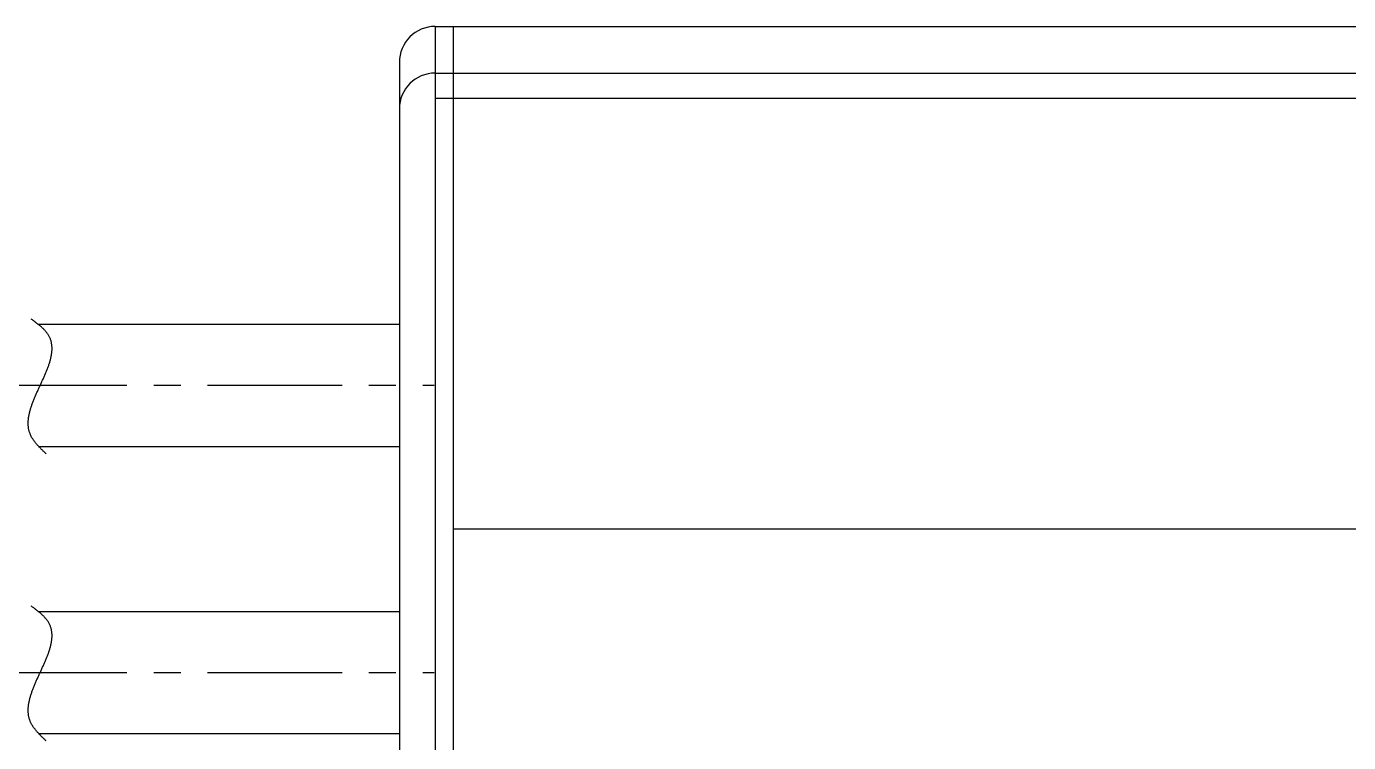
# Model space of a CAD drawing. Extents: x -609 to 549, y 145 to 558.
# Drawn here: x -458.6 to -384.8, y 248.3 to 288.3 of the extents above; entities that cross this region are included whole.
import ezdxf

# ---------------------------------------------------------------- set-up
doc = ezdxf.new("R2010")
doc.units = 0
doc.linetypes.add('CENTER', pattern=[12, 7.5, -1.5, 1.5, -1.5])
doc.linetypes.add('CONTINOUS', pattern=[0])
doc.layers.get('0').update_dxf_attribs({"linetype": 'CONTINUOUS'})
doc.layers.add('CENTER', color=1, linetype='CENTER')

msp = doc.modelspace()

# ---------------------------------------------------------------- linework, layer by layer
at = {"color": 7, "linetype": 'CONTINOUS'}
for p, q in [((-435.773, 288.251), (535.227, 288.251)), ((-435.773, 288.251), (-435.773, 208.251)), ((-434.773, 288.251), (-434.773, 208.251)), ((-437.773, 286.251), (-437.773, 210.251)), ((-435.773, 285.653), (535.227, 285.653)), ((-435.773, 284.251), (535.227, 284.251)), ((-457.916, 271.651), (-437.773, 271.651)), ((-457.896, 264.851), (-437.773, 264.851)), ((-434.773, 260.251), (534.227, 260.251)), ((-457.916, 255.651), (-437.773, 255.651)), ((-457.896, 248.851), (-437.773, 248.851))]:
    msp.add_line(p, q, dxfattribs=at)
at = {"color": 7}
for points in [[(-457.473, 264.436, 0), (-457.505, 264.465, 0), (-457.537, 264.495, 0), (-457.57, 264.526, 0), (-457.602, 264.556, 0), (-457.635, 264.587, 0), (-457.667, 264.618, 0), (-457.7, 264.65, 0), (-457.732, 264.682, 0), (-457.764, 264.713, 0), (-457.796, 264.746, 0), (-457.827, 264.778, 0), (-457.858, 264.811, 0), (-457.889, 264.844, 0), (-457.92, 264.877, 0), (-457.95, 264.911, 0), (-457.98, 264.944, 0), (-458.009, 264.979, 0), (-458.038, 265.013, 0), (-458.066, 265.047, 0), (-458.093, 265.082, 0), (-458.12, 265.117, 0), (-458.146, 265.153, 0), (-458.172, 265.188, 0), (-458.196, 265.224, 0), (-458.22, 265.261, 0), (-458.243, 265.297, 0), (-458.264, 265.334, 0), (-458.285, 265.371, 0), (-458.305, 265.408, 0), (-458.324, 265.446, 0), (-458.342, 265.483, 0), (-458.359, 265.521, 0), (-458.374, 265.56, 0), (-458.388, 265.598, 0), (-458.402, 265.637, 0), (-458.414, 265.676, 0), (-458.425, 265.716, 0), (-458.434, 265.755, 0), (-458.443, 265.795, 0), (-458.451, 265.835, 0), (-458.457, 265.876, 0), (-458.463, 265.916, 0), (-458.467, 265.957, 0), (-458.471, 265.998, 0), (-458.474, 266.039, 0), (-458.475, 266.081, 0), (-458.476, 266.122, 0), (-458.476, 266.164, 0), (-458.475, 266.206, 0), (-458.473, 266.248, 0), (-458.47, 266.291, 0), (-458.466, 266.333, 0), (-458.462, 266.376, 0), (-458.457, 266.419, 0), (-458.451, 266.462, 0), (-458.444, 266.506, 0), (-458.436, 266.549, 0), (-458.428, 266.593, 0), (-458.419, 266.636, 0), (-458.41, 266.68, 0), (-458.399, 266.724, 0), (-458.388, 266.768, 0), (-458.377, 266.813, 0), (-458.365, 266.857, 0), (-458.352, 266.902, 0), (-458.339, 266.946, 0), (-458.325, 266.991, 0), (-458.311, 267.036, 0), (-458.296, 267.081, 0), (-458.28, 267.126, 0), (-458.265, 267.171, 0), (-458.248, 267.217, 0), (-458.232, 267.262, 0), (-458.214, 267.307, 0), (-458.197, 267.353, 0), (-458.179, 267.399, 0), (-458.161, 267.444, 0), (-458.142, 267.49, 0), (-458.124, 267.536, 0), (-458.104, 267.582, 0), (-458.085, 267.627, 0), (-458.065, 267.673, 0), (-458.045, 267.719, 0), (-458.025, 267.765, 0), (-458.005, 267.811, 0), (-457.984, 267.857, 0), (-457.964, 267.904, 0), (-457.943, 267.95, 0), (-457.922, 267.996, 0), (-457.901, 268.042, 0), (-457.88, 268.088, 0), (-457.859, 268.134, 0), (-457.837, 268.18, 0), (-457.816, 268.226, 0), (-457.795, 268.272, 0), (-457.774, 268.318, 0), (-457.752, 268.365, 0), (-457.731, 268.411, 0), (-457.71, 268.457, 0), (-457.689, 268.502, 0), (-457.668, 268.548, 0), (-457.648, 268.594, 0), (-457.627, 268.64, 0), (-457.607, 268.686, 0), (-457.586, 268.731, 0), (-457.566, 268.777, 0), (-457.546, 268.823, 0), (-457.527, 268.868, 0), (-457.508, 268.913, 0), (-457.489, 268.959, 0), (-457.47, 269.004, 0), (-457.451, 269.049, 0), (-457.433, 269.094, 0), (-457.416, 269.139, 0), (-457.398, 269.184, 0), (-457.381, 269.228, 0), (-457.365, 269.273, 0), (-457.349, 269.318, 0), (-457.333, 269.362, 0), (-457.318, 269.406, 0), (-457.303, 269.45, 0), (-457.289, 269.494, 0), (-457.276, 269.538, 0), (-457.263, 269.581, 0), (-457.25, 269.625, 0), (-457.238, 269.668, 0), (-457.227, 269.711, 0), (-457.216, 269.754, 0), (-457.206, 269.797, 0), (-457.197, 269.84, 0), (-457.189, 269.882, 0), (-457.181, 269.925, 0), (-457.173, 269.967, 0), (-457.167, 270.008, 0), (-457.161, 270.05, 0), (-457.156, 270.092, 0), (-457.152, 270.133, 0), (-457.149, 270.174, 0), (-457.147, 270.215, 0), (-457.145, 270.255, 0), (-457.144, 270.296, 0), (-457.144, 270.336, 0), (-457.146, 270.376, 0), (-457.148, 270.416, 0), (-457.151, 270.455, 0), (-457.155, 270.494, 0), (-457.16, 270.533, 0), (-457.166, 270.572, 0), (-457.173, 270.61, 0), (-457.181, 270.648, 0), (-457.19, 270.686, 0), (-457.2, 270.724, 0), (-457.212, 270.761, 0), (-457.224, 270.798, 0), (-457.238, 270.835, 0), (-457.253, 270.871, 0), (-457.269, 270.907, 0), (-457.286, 270.943, 0), (-457.304, 270.978, 0), (-457.324, 271.014, 0), (-457.345, 271.048, 0), (-457.367, 271.083, 0), (-457.39, 271.117, 0), (-457.415, 271.151, 0), (-457.44, 271.185, 0), (-457.466, 271.218, 0), (-457.494, 271.251, 0), (-457.522, 271.284, 0), (-457.551, 271.316, 0), (-457.581, 271.348, 0), (-457.612, 271.379, 0), (-457.643, 271.411, 0), (-457.675, 271.442, 0), (-457.708, 271.472, 0), (-457.741, 271.503, 0), (-457.775, 271.533, 0), (-457.809, 271.563, 0), (-457.844, 271.592, 0), (-457.879, 271.621, 0), (-457.914, 271.65, 0), (-457.95, 271.678, 0), (-457.986, 271.706, 0), (-458.022, 271.734, 0), (-458.059, 271.761, 0), (-458.095, 271.788, 0), (-458.132, 271.815, 0), (-458.168, 271.842, 0), (-458.204, 271.868, 0), (-458.241, 271.893, 0), (-458.277, 271.919, 0), (-458.313, 271.944, 0)], [(-457.473, 248.436, 0), (-457.505, 248.465, 0), (-457.537, 248.495, 0), (-457.57, 248.526, 0), (-457.602, 248.556, 0), (-457.635, 248.587, 0), (-457.667, 248.618, 0), (-457.7, 248.65, 0), (-457.732, 248.682, 0), (-457.764, 248.713, 0), (-457.796, 248.746, 0), (-457.827, 248.778, 0), (-457.858, 248.811, 0), (-457.889, 248.844, 0), (-457.92, 248.877, 0), (-457.95, 248.911, 0), (-457.98, 248.944, 0), (-458.009, 248.979, 0), (-458.038, 249.013, 0), (-458.066, 249.047, 0), (-458.093, 249.082, 0), (-458.12, 249.117, 0), (-458.146, 249.153, 0), (-458.172, 249.188, 0), (-458.196, 249.224, 0), (-458.22, 249.261, 0), (-458.243, 249.297, 0), (-458.264, 249.334, 0), (-458.285, 249.371, 0), (-458.305, 249.408, 0), (-458.324, 249.446, 0), (-458.342, 249.483, 0), (-458.359, 249.521, 0), (-458.374, 249.56, 0), (-458.388, 249.598, 0), (-458.402, 249.637, 0), (-458.414, 249.676, 0), (-458.425, 249.716, 0), (-458.434, 249.755, 0), (-458.443, 249.795, 0), (-458.451, 249.835, 0), (-458.457, 249.876, 0), (-458.463, 249.916, 0), (-458.467, 249.957, 0), (-458.471, 249.998, 0), (-458.474, 250.039, 0), (-458.475, 250.081, 0), (-458.476, 250.122, 0), (-458.476, 250.164, 0), (-458.475, 250.206, 0), (-458.473, 250.248, 0), (-458.47, 250.291, 0), (-458.466, 250.333, 0), (-458.462, 250.376, 0), (-458.457, 250.419, 0), (-458.451, 250.462, 0), (-458.444, 250.506, 0), (-458.436, 250.549, 0), (-458.428, 250.593, 0), (-458.419, 250.636, 0), (-458.41, 250.68, 0), (-458.399, 250.724, 0), (-458.388, 250.768, 0), (-458.377, 250.813, 0), (-458.365, 250.857, 0), (-458.352, 250.902, 0), (-458.339, 250.946, 0), (-458.325, 250.991, 0), (-458.311, 251.036, 0), (-458.296, 251.081, 0), (-458.28, 251.126, 0), (-458.265, 251.171, 0), (-458.248, 251.217, 0), (-458.232, 251.262, 0), (-458.214, 251.307, 0), (-458.197, 251.353, 0), (-458.179, 251.399, 0), (-458.161, 251.444, 0), (-458.142, 251.49, 0), (-458.124, 251.536, 0), (-458.104, 251.582, 0), (-458.085, 251.627, 0), (-458.065, 251.673, 0), (-458.045, 251.719, 0), (-458.025, 251.765, 0), (-458.005, 251.811, 0), (-457.984, 251.857, 0), (-457.964, 251.904, 0), (-457.943, 251.95, 0), (-457.922, 251.996, 0), (-457.901, 252.042, 0), (-457.88, 252.088, 0), (-457.859, 252.134, 0), (-457.837, 252.18, 0), (-457.816, 252.226, 0), (-457.795, 252.272, 0), (-457.774, 252.318, 0), (-457.752, 252.365, 0), (-457.731, 252.411, 0), (-457.71, 252.457, 0), (-457.689, 252.502, 0), (-457.668, 252.548, 0), (-457.648, 252.594, 0), (-457.627, 252.64, 0), (-457.607, 252.686, 0), (-457.586, 252.731, 0), (-457.566, 252.777, 0), (-457.546, 252.823, 0), (-457.527, 252.868, 0), (-457.508, 252.913, 0), (-457.489, 252.959, 0), (-457.47, 253.004, 0), (-457.451, 253.049, 0), (-457.433, 253.094, 0), (-457.416, 253.139, 0), (-457.398, 253.184, 0), (-457.381, 253.228, 0), (-457.365, 253.273, 0), (-457.349, 253.318, 0), (-457.333, 253.362, 0), (-457.318, 253.406, 0), (-457.303, 253.45, 0), (-457.289, 253.494, 0), (-457.276, 253.538, 0), (-457.263, 253.581, 0), (-457.25, 253.625, 0), (-457.238, 253.668, 0), (-457.227, 253.711, 0), (-457.216, 253.754, 0), (-457.206, 253.797, 0), (-457.197, 253.84, 0), (-457.189, 253.882, 0), (-457.181, 253.925, 0), (-457.173, 253.967, 0), (-457.167, 254.008, 0), (-457.161, 254.05, 0), (-457.156, 254.092, 0), (-457.152, 254.133, 0), (-457.149, 254.174, 0), (-457.147, 254.215, 0), (-457.145, 254.255, 0), (-457.144, 254.296, 0), (-457.144, 254.336, 0), (-457.146, 254.376, 0), (-457.148, 254.416, 0), (-457.151, 254.455, 0), (-457.155, 254.494, 0), (-457.16, 254.533, 0), (-457.166, 254.572, 0), (-457.173, 254.61, 0), (-457.181, 254.648, 0), (-457.19, 254.686, 0), (-457.2, 254.724, 0), (-457.212, 254.761, 0), (-457.224, 254.798, 0), (-457.238, 254.835, 0), (-457.253, 254.871, 0), (-457.269, 254.907, 0), (-457.286, 254.943, 0), (-457.304, 254.978, 0), (-457.324, 255.014, 0), (-457.345, 255.048, 0), (-457.367, 255.083, 0), (-457.39, 255.117, 0), (-457.415, 255.151, 0), (-457.44, 255.185, 0), (-457.466, 255.218, 0), (-457.494, 255.251, 0), (-457.522, 255.284, 0), (-457.551, 255.316, 0), (-457.581, 255.348, 0), (-457.612, 255.379, 0), (-457.643, 255.411, 0), (-457.675, 255.442, 0), (-457.708, 255.472, 0), (-457.741, 255.503, 0), (-457.775, 255.533, 0), (-457.809, 255.563, 0), (-457.844, 255.592, 0), (-457.879, 255.621, 0), (-457.914, 255.65, 0), (-457.95, 255.678, 0), (-457.986, 255.706, 0), (-458.022, 255.734, 0), (-458.059, 255.761, 0), (-458.095, 255.788, 0), (-458.132, 255.815, 0), (-458.168, 255.842, 0), (-458.204, 255.868, 0), (-458.241, 255.893, 0), (-458.277, 255.919, 0), (-458.313, 255.944, 0)]]:
    msp.add_polyline3d(points, dxfattribs=at)
at = {"color": 7, "linetype": 'CONTINOUS'}
for centre in [(-435.773, 286.251), (-435.773, 283.653)]:
    msp.add_arc(centre, 2, 90, 180, dxfattribs=at)
at = {"layer": 'CENTER', "color": 1, "linetype": 'CENTER'}
for p, q in [((-460.469, 268.251), (-435.826, 268.251)), ((-460.469, 252.251), (-435.826, 252.251))]:
    msp.add_line(p, q, dxfattribs=at)

doc.saveas('drawing.dxf')
